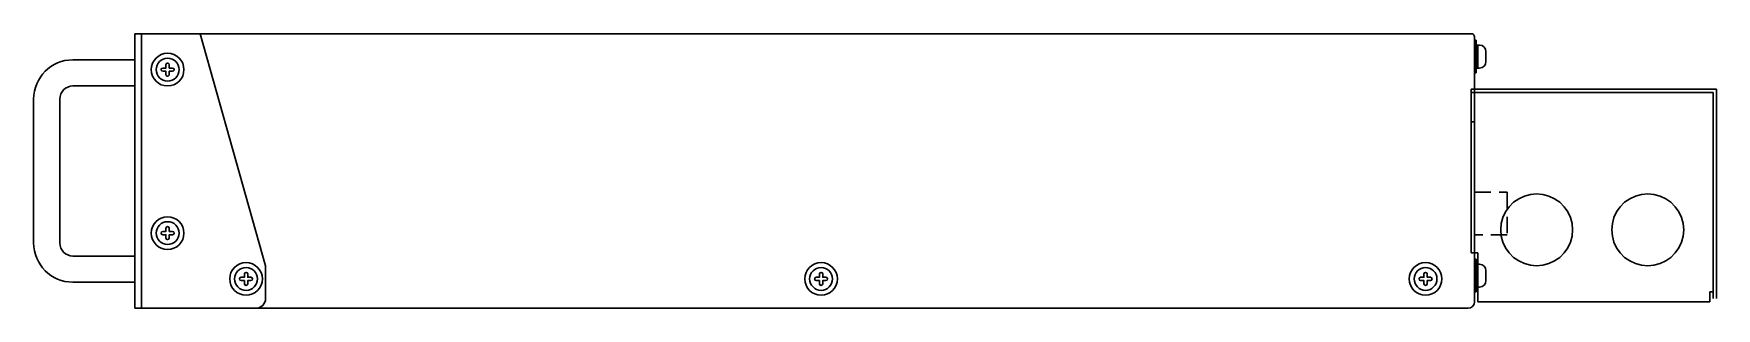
# Model space of a CAD drawing. Header units: millimetres. Extents: x -54 to 1098, y 71 to 805.
# Drawn here: x 583 to 1098, y 157 to 241 of the extents above; entities that cross this region are included whole.
import ezdxf

# ---------------------------------------------------------------- set-up
doc = ezdxf.new("R2010")
doc.units = ezdxf.units.MM
doc.linetypes.add('HIDDEN', pattern=[0.375, 0.25, -0.125])
doc.layers.get('0').update_dxf_attribs({"color": 5, "lineweight": 30})

msp = doc.modelspace()

# ---------------------------------------------------------------- linework, layer by layer
for p, q in [((614.483, 157.161), (614.483, 241.161)), ((614.483, 241.161), (634.483, 241.161)), ((616.483, 157.161), (616.483, 241.161)), ((631.483, 241.161), (1023.483, 241.161)), ((634.483, 241.161), (654.483, 170.161)), ((1024.483, 240.161), (1024.483, 174.161)), ((1024.483, 239.161), (1024.983, 239.161)), ((1024.483, 229.161), (1024.483, 239.161)), ((1024.983, 239.161), (1024.983, 229.161)), ((1024.983, 237.661), (1025.483, 237.661)), ((1024.983, 230.661), (1024.983, 237.661)), ((1025.483, 237.661), (1025.483, 230.661)), ((1025.983, 237.661), (1025.483, 237.661)), ((595.483, 233.161), (614.483, 233.161)), ((1027.983, 235.661), (1027.983, 232.661)), ((1024.983, 229.161), (1024.483, 229.161)), ((1025.483, 230.661), (1024.983, 230.661)), ((1025.983, 230.661), (1025.483, 230.661)), ((595.483, 225.161), (614.483, 225.161)), ((1023.483, 223.161), (1023.483, 224.161)), ((1023.483, 224.161), (1098.483, 224.161)), ((1097.483, 223.161), (1023.483, 223.161)), ((1023.483, 223.161), (1023.483, 174.161)), ((1023.483, 223.161), (1097.483, 223.161)), ((1024.483, 214.161), (1024.483, 223.161)), ((1024.483, 174.161), (1024.483, 223.161)), ((1097.483, 160.161), (1097.483, 223.161)), ((1097.483, 223.161), (1097.483, 162.161)), ((1098.483, 224.161), (1098.483, 160.161)), ((583.483, 221.161), (583.483, 177.161)), ((591.483, 221.161), (591.483, 177.161)), ((1023.483, 214.161), (1024.483, 214.161)), ((1024.483, 179.661), (1024.483, 192.661)), ((595.483, 173.161), (614.483, 173.161)), ((654.483, 160.161), (654.483, 170.161)), ((1024.483, 174.161), (1023.483, 174.161)), ((1025.483, 174.161), (1023.483, 174.161)), ((1024.483, 174.161), (1024.483, 159.161)), ((1024.483, 172.161), (1024.983, 172.161)), ((1024.483, 162.161), (1024.483, 172.161)), ((1024.983, 172.161), (1024.983, 162.161)), ((1024.983, 170.661), (1025.483, 170.661)), ((1024.983, 163.661), (1024.983, 170.661)), ((1025.483, 159.161), (1025.483, 174.161)), ((1025.483, 170.661), (1025.483, 163.661)), ((1025.983, 170.661), (1025.483, 170.661)), ((595.483, 165.161), (614.483, 165.161)), ((1027.983, 168.661), (1027.983, 165.661)), ((1024.983, 162.161), (1024.483, 162.161)), ((1025.483, 163.661), (1024.983, 163.661)), ((1025.983, 163.661), (1025.483, 163.661)), ((1096.483, 162.161), (1096.483, 159.161)), ((1097.483, 162.161), (1096.483, 162.161)), ((614.483, 157.161), (651.483, 157.161)), ((616.483, 157.161), (1022.483, 157.161)), ((1096.483, 159.161), (1025.483, 159.161))]:
    msp.add_line(p, q)
at = {"linetype": 'HIDDEN', "ltscale": 20}
for p, q in [((1024.483, 192.661), (1034.483, 192.661)), ((1034.483, 192.661), (1034.483, 179.661)), ((1034.483, 179.661), (1024.483, 179.661))]:
    msp.add_line(p, q, dxfattribs=at)
for points in [[(623.983, 231.661), (623.983, 230.661), (622.983, 230.661)], [(622.983, 229.661), (623.983, 229.661), (623.983, 228.661)], [(625.983, 230.661), (624.983, 230.661), (624.983, 231.661)], [(624.983, 228.661), (624.983, 229.661), (625.983, 229.661)], [(1032.483, 181.161), (1032.65, 183.071), (1033.146, 184.923), (1033.956, 186.661), (1035.056, 188.232), (1036.412, 189.587), (1037.983, 190.687), (1039.721, 191.497), (1041.573, 191.994), (1043.483, 192.161), (1045.393, 191.994), (1047.245, 191.497), (1048.983, 190.687), (1050.553, 189.587), (1051.909, 188.232), (1053.009, 186.661), (1053.819, 184.923), (1054.316, 183.071), (1054.483, 181.161), (1054.316, 179.251), (1053.819, 177.399), (1053.009, 175.661), (1051.909, 174.09), (1050.553, 172.734), (1048.983, 171.635), (1047.245, 170.824), (1045.393, 170.328), (1043.483, 170.161), (1041.573, 170.328), (1039.721, 170.824), (1037.983, 171.635), (1036.412, 172.734), (1035.056, 174.09), (1033.956, 175.661), (1033.146, 177.399), (1032.65, 179.251), (1032.483, 181.161)], [(1066.483, 181.161), (1066.65, 183.071), (1067.146, 184.923), (1067.956, 186.661), (1069.056, 188.232), (1070.412, 189.587), (1071.983, 190.687), (1073.721, 191.497), (1075.573, 191.994), (1077.483, 192.161), (1079.393, 191.994), (1081.245, 191.497), (1082.983, 190.687), (1084.553, 189.587), (1085.909, 188.232), (1087.009, 186.661), (1087.819, 184.923), (1088.316, 183.071), (1088.483, 181.161), (1088.316, 179.251), (1087.819, 177.399), (1087.009, 175.661), (1085.909, 174.09), (1084.553, 172.734), (1082.983, 171.635), (1081.245, 170.824), (1079.393, 170.328), (1077.483, 170.161), (1075.573, 170.328), (1073.721, 170.824), (1071.983, 171.635), (1070.412, 172.734), (1069.056, 174.09), (1067.956, 175.661), (1067.146, 177.399), (1066.65, 179.251), (1066.483, 181.161)], [(623.983, 181.661), (623.983, 180.661), (622.983, 180.661)], [(625.983, 180.661), (624.983, 180.661), (624.983, 181.661)], [(622.983, 179.661), (623.983, 179.661), (623.983, 178.661)], [(624.983, 178.661), (624.983, 179.661), (625.983, 179.661)], [(647.983, 167.661), (647.983, 166.661), (646.983, 166.661)], [(646.983, 165.661), (647.983, 165.661), (647.983, 164.661)], [(649.983, 166.661), (648.983, 166.661), (648.983, 167.661)], [(648.983, 164.661), (648.983, 165.661), (649.983, 165.661)], [(823.983, 167.661), (823.983, 166.661), (822.983, 166.661)], [(822.983, 165.661), (823.983, 165.661), (823.983, 164.661)], [(825.983, 166.661), (824.983, 166.661), (824.983, 167.661)], [(824.983, 164.661), (824.983, 165.661), (825.983, 165.661)], [(1008.983, 167.661), (1008.983, 166.661), (1007.983, 166.661)], [(1007.983, 165.661), (1008.983, 165.661), (1008.983, 164.661)], [(1010.983, 166.661), (1009.983, 166.661), (1009.983, 167.661)], [(1009.983, 164.661), (1009.983, 165.661), (1010.983, 165.661)]]:
    msp.add_lwpolyline(points)
for centre, radius in [((624.483, 230.161), 5), ((624.483, 230.161), 3.5), ((624.483, 180.161), 5), ((624.483, 180.161), 3.5), ((648.483, 166.161), 5), ((824.483, 166.161), 5), ((1009.483, 166.161), 5), ((648.483, 166.161), 3.5), ((824.483, 166.161), 3.5), ((1009.483, 166.161), 3.5)]:
    msp.add_circle(centre, radius)
for centre, radius, start, end in [((1023.483, 240.161), 1, 0, 90), ((1025.983, 235.661), 2, 0, 90), ((595.483, 221.161), 12, 90, 180), ((624.483, 231.661), 0.5, 0, 180), ((1025.983, 232.661), 2, 270, 0), ((622.983, 230.161), 0.5, 90, 270), ((624.483, 228.661), 0.5, 180, 0), ((625.983, 230.161), 0.5, 0, 90), ((625.983, 230.161), 0.5, 270, 0), ((595.483, 221.161), 4, 90, 180), ((622.983, 180.161), 0.5, 90, 270), ((624.483, 181.661), 0.5, 0, 180), ((625.983, 180.161), 0.5, 0, 90), ((595.483, 177.161), 12, 180, 270), ((595.483, 177.161), 4, 180, 270), ((624.483, 178.661), 0.5, 180, 0), ((625.983, 180.161), 0.5, 270, 0), ((1025.983, 168.661), 2, 0, 90), ((646.983, 166.161), 0.5, 90, 270), ((648.483, 167.661), 0.5, 0, 180), ((649.983, 166.161), 0.5, 0, 90), ((649.983, 166.161), 0.5, 270, 0), ((822.983, 166.161), 0.5, 90, 270), ((824.483, 167.661), 0.5, 0, 180), ((825.983, 166.161), 0.5, 0, 90), ((825.983, 166.161), 0.5, 270, 0), ((1007.983, 166.161), 0.5, 90, 270), ((1009.483, 167.661), 0.5, 0, 180), ((1010.983, 166.161), 0.5, 0, 90), ((1010.983, 166.161), 0.5, 270, 0), ((1025.983, 165.661), 2, 270, 0), ((648.483, 164.661), 0.5, 180, 0), ((651.483, 160.161), 3, 270, 0), ((824.483, 164.661), 0.5, 180, 0), ((1009.483, 164.661), 0.5, 180, 0), ((1022.483, 159.161), 2, 270, 0)]:
    msp.add_arc(centre, radius, start, end)

doc.saveas('drawing.dxf')
